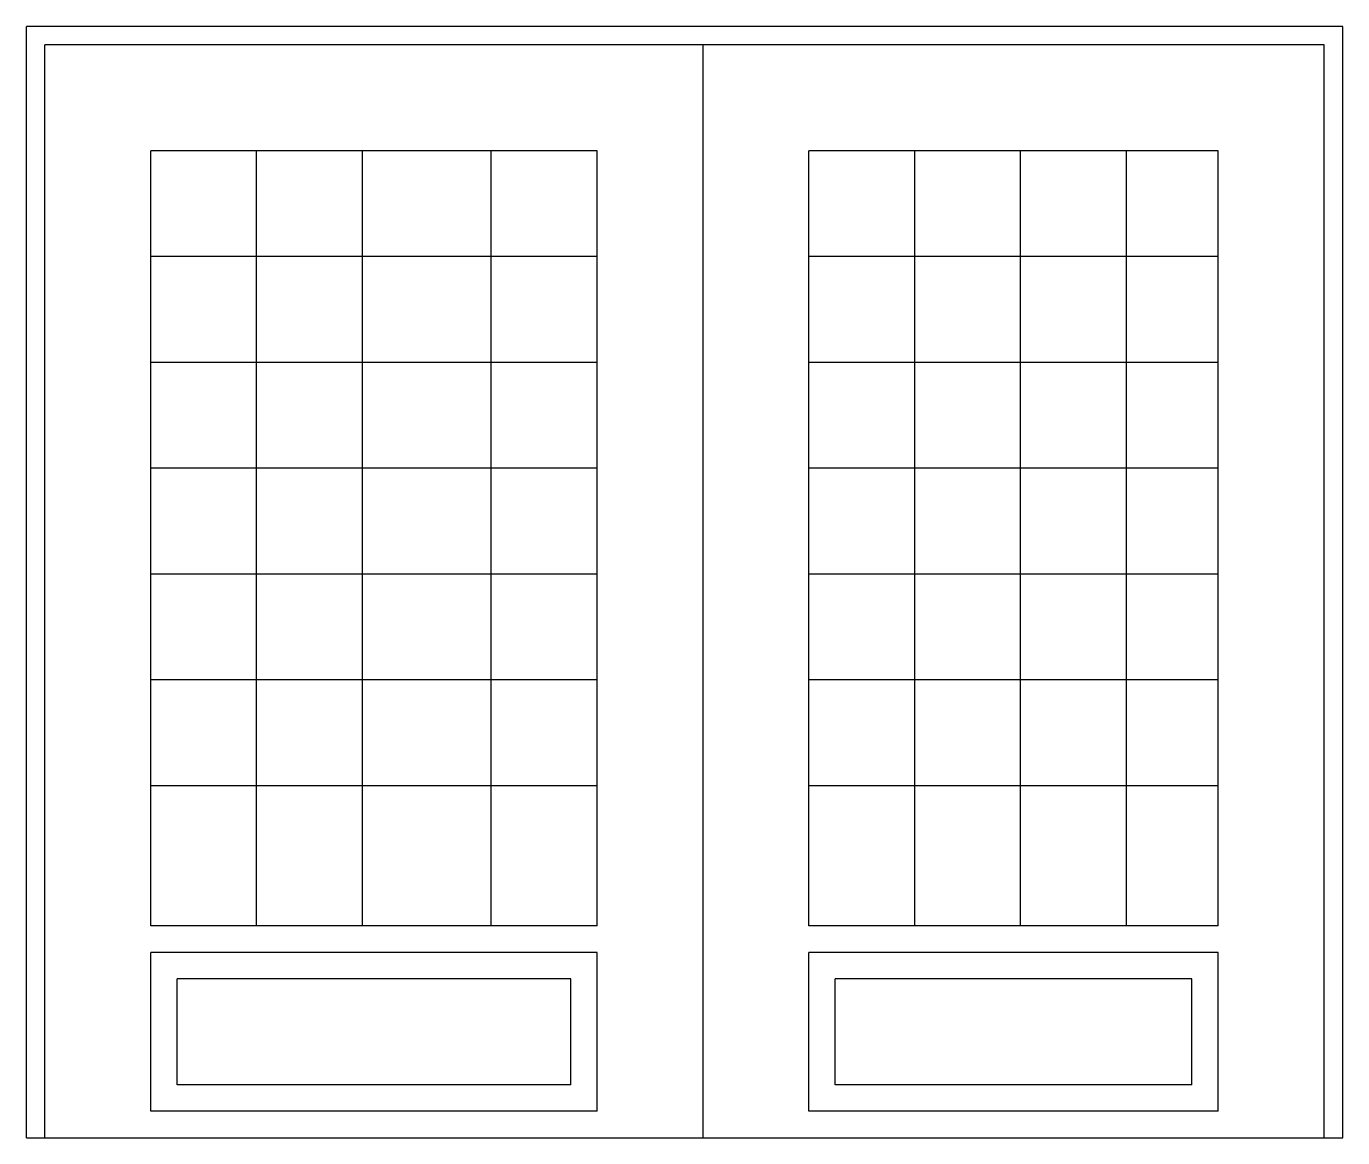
# Model space of a CAD drawing. Extents: x -12977 to -10490, y 12206 to 14306.
import ezdxf

# ---------------------------------------------------------------- set-up
doc = ezdxf.new("R2010")
doc.units = 0
doc.header["$LTSCALE"] = 10
doc.header["$MEASUREMENT"] = 0
doc.layers.get('0').update_dxf_attribs({"linetype": 'CONTINUOUS'})

msp = doc.modelspace()

# ---------------------------------------------------------------- linework, layer by layer
for p, q in [((-10489.8, 14306.3), (-12977.3, 14306.3)), ((-12977.3, 12206.3), (-12977.3, 14306.3)), ((-10489.8, 12206.3), (-10489.8, 14306.3)), ((-10524.8, 14271.3), (-12942.3, 14271.3)), ((-12942.3, 12206.3), (-12942.3, 14271.3)), ((-11698.6, 12206.3), (-11698.6, 14271.3)), ((-10524.8, 12206.3), (-10524.8, 14271.3)), ((-12742.3, 12606.3), (-12742.3, 14071.3)), ((-11898.6, 14071.3), (-12742.3, 14071.3)), ((-12542.3, 12606.3), (-12542.3, 14071.3)), ((-12342.3, 12606.3), (-12342.3, 14071.3)), ((-12098.6, 12606.3), (-12098.6, 14071.3)), ((-11898.6, 12606.3), (-11898.6, 14071.3)), ((-10724.8, 14071.3), (-11498.6, 14071.3)), ((-11498.6, 12606.3), (-11498.6, 14071.3)), ((-11298.6, 12606.3), (-11298.6, 14071.3)), ((-11098.6, 12606.3), (-11098.6, 14071.3)), ((-10898.6, 12606.3), (-10898.6, 14071.3)), ((-10724.8, 12606.3), (-10724.8, 14071.3)), ((-11898.6, 13871.3), (-12742.3, 13871.3)), ((-10724.8, 13871.3), (-11498.6, 13871.3)), ((-11898.6, 13671.3), (-12742.3, 13671.3)), ((-10724.8, 13671.3), (-11498.6, 13671.3)), ((-11898.6, 13471.3), (-12742.3, 13471.3)), ((-10724.8, 13471.3), (-11498.6, 13471.3)), ((-11898.6, 13271.3), (-12742.3, 13271.3)), ((-10724.8, 13271.3), (-11498.6, 13271.3)), ((-11898.6, 13071.3), (-12742.3, 13071.3)), ((-10724.8, 13071.3), (-11498.6, 13071.3)), ((-11898.6, 12871.3), (-12742.3, 12871.3)), ((-10724.8, 12871.3), (-11498.6, 12871.3)), ((-11898.6, 12606.3), (-12742.3, 12606.3)), ((-10724.8, 12606.3), (-11498.6, 12606.3)), ((-11898.6, 12556.3), (-12742.3, 12556.3)), ((-12742.3, 12256.3), (-12742.3, 12556.3)), ((-11898.6, 12256.3), (-11898.6, 12556.3)), ((-10724.8, 12556.3), (-11498.6, 12556.3)), ((-11498.6, 12256.3), (-11498.6, 12556.3)), ((-10724.8, 12256.3), (-10724.8, 12556.3)), ((-11948.6, 12506.3), (-12692.3, 12506.3)), ((-12692.3, 12306.3), (-12692.3, 12506.3)), ((-11948.6, 12306.3), (-11948.6, 12506.3)), ((-10774.8, 12506.3), (-11448.6, 12506.3)), ((-11448.6, 12306.3), (-11448.6, 12506.3)), ((-10774.8, 12306.3), (-10774.8, 12506.3)), ((-11948.6, 12306.3), (-12692.3, 12306.3)), ((-10774.8, 12306.3), (-11448.6, 12306.3)), ((-11898.6, 12256.3), (-12742.3, 12256.3)), ((-10724.8, 12256.3), (-11498.6, 12256.3)), ((-12977.3, 12206.3), (-10489.8, 12206.3))]:
    msp.add_line(p, q)

doc.saveas('drawing.dxf')
